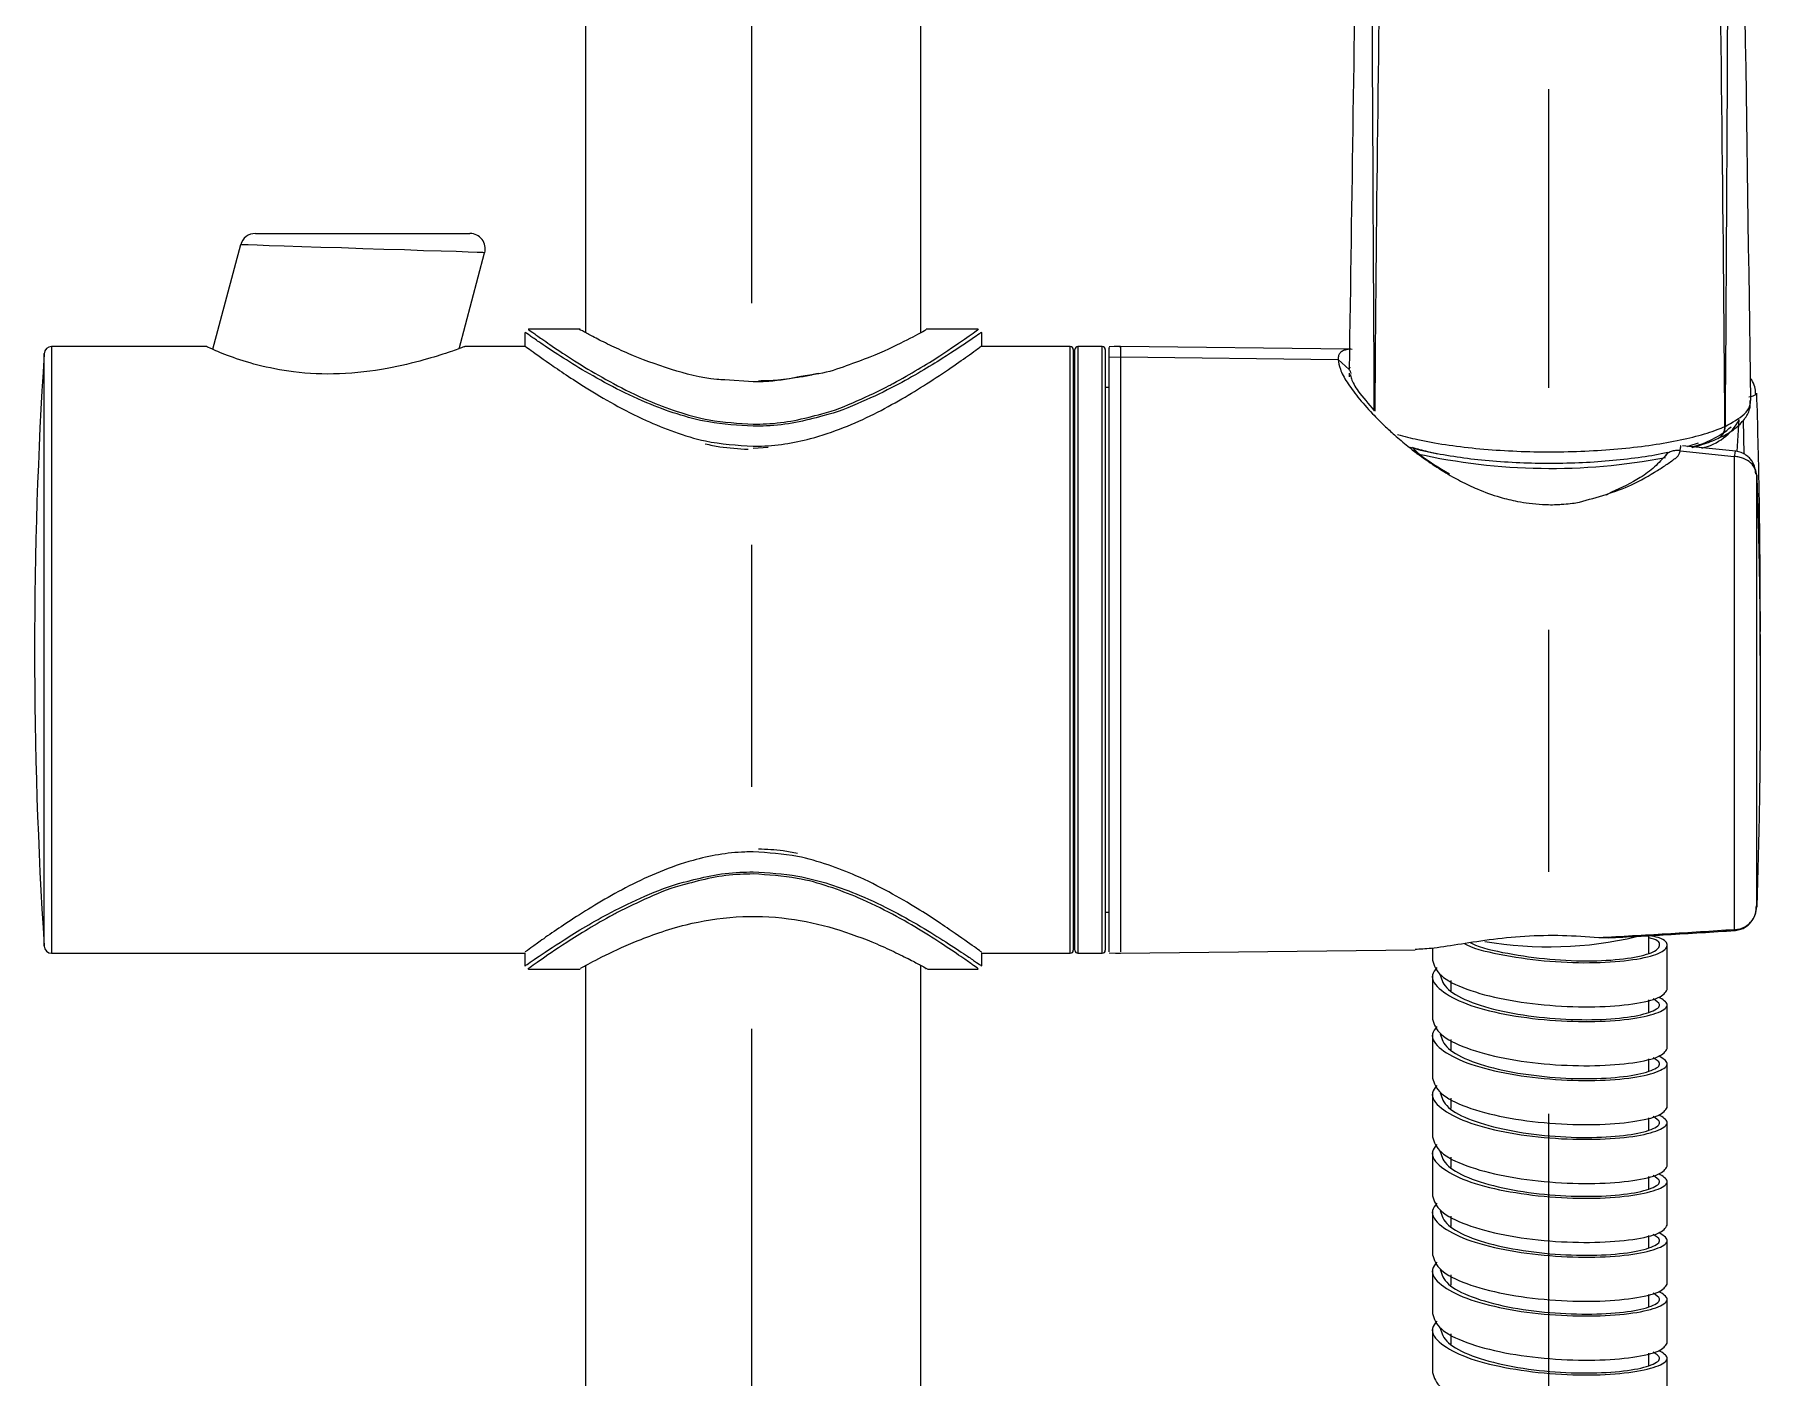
# Model space of a CAD drawing. Extents: x -2463 to 697, y 0 to 2315.
# Drawn here: x -1736.3 to -1623, y 969.5 to 1057.6 of the extents above; entities that cross this region are included whole.
import ezdxf

# ---------------------------------------------------------------- set-up
doc = ezdxf.new("R2010")
doc.units = 0
doc.header["$LTSCALE"] = 10
doc.header["$MEASUREMENT"] = 0
doc.linetypes.add('CENTER2', pattern=[28.575, 19.05, -3.175, 3.175, -3.175])
doc.layers.get('0').update_dxf_attribs({"linetype": 'CONTINUOUS'})
doc.layers.add('Cneter', color=1, linetype='CENTER2', lineweight=13)

msp = doc.modelspace()

# ---------------------------------------------------------------- linework, layer by layer
at = {"color": 7, "linetype": 'Continuous', "lineweight": 25}
for p, q in [((-1700.12, 1303.21), (-1700.12, 1038.02)), ((-1678.12, 1038.02), (-1678.12, 1164.04)), ((-1721.79, 1044.53), (-1707.71, 1044.53)), ((-1722.76, 1043.79), (-1724.6, 1036.93)), ((-1708.43, 1036.97), (-1706.75, 1043.27)), ((-1704.12, 1038.04), (-1704.12, 1037.14)), ((-1700.47, 1038.26), (-1703.88, 1038.26)), ((-1674.36, 1038.26), (-1677.77, 1038.26)), ((-1674.12, 1037.14), (-1674.12, 1038.04)), ((-1725, 1037.11), (-1735.16, 1037.11)), ((-1704.12, 1037.11), (-1708.04, 1037.11)), ((-1668.32, 1037.11), (-1674.13, 1037.11)), ((-1668.12, 1036.91), (-1668.12, 997.51)), ((-1668.02, 997.51), (-1668.02, 1036.91)), ((-1666.22, 1037.11), (-1667.82, 1037.11)), ((-1666.02, 1036.91), (-1666.02, 997.51)), ((-1665.77, 1036.42), (-1665.02, 1036.43)), ((-1650, 1036.94), (-1665.02, 1037.11)), ((-1665.02, 1036.43), (-1650.75, 1036.27)), ((-1650.75, 1036.27), (-1650.03, 1035.61)), ((-1650.02, 1035.37), (-1650.03, 1035.13)), ((-1649.93, 1035.43), (-1649.91, 1035.34)), ((-1665.77, 1034.42), (-1666.02, 1034.42)), ((-1625.36, 1031.87), (-1625.35, 1031.87)), ((-1624.57, 1030.22), (-1624.42, 1032.32)), ((-1689.46, 1030.37), (-1689.46, 1030.37)), ((-1688.14, 1030.5), (-1689.12, 1030.43)), ((-1629.1, 1030.17), (-1629.28, 1029.94)), ((-1628.29, 1030.28), (-1628.27, 1030.47)), ((-1628.29, 1030.28), (-1624.75, 1029.91)), ((-1624.64, 1030.25), (-1628.15, 1030.6)), ((-1632.81, 1027.55), (-1633.16, 1027.37)), ((-1666.02, 1000), (-1665.77, 1000.01)), ((-1633.03, 998.33), (-1633.64, 998.32)), ((-1630.35, 997.31), (-1630.35, 998.47)), ((-1629.15, 994.92), (-1629.15, 997.81)), ((-1735.16, 997.31), (-1704.12, 997.31)), ((-1704.12, 997.31), (-1704.12, 996.49)), ((-1674.12, 996.49), (-1674.12, 997.31)), ((-1674.12, 997.31), (-1668.32, 997.31)), ((-1667.82, 997.31), (-1666.22, 997.31)), ((-1665.02, 997.31), (-1645.69, 997.54)), ((-1644.55, 997.64), (-1644.55, 996.85)), ((-1703.88, 996.26), (-1700.47, 996.26)), ((-1700.12, 996.51), (-1700.12, 540.23)), ((-1678.12, 540.23), (-1678.12, 996.51)), ((-1677.81, 996.31), (-1677.79, 996.3)), ((-1677.67, 996.26), (-1674.36, 996.26)), ((-1644.55, 995.88), (-1644.55, 992.98)), ((-1644.55, 995.88), (-1644.55, 992.98)), ((-1643.35, 995.52), (-1643.35, 994.84)), ((-1630.35, 993.44), (-1630.35, 994.25)), ((-1629.15, 991.05), (-1629.15, 993.95)), ((-1644.55, 992.02), (-1644.55, 989.12)), ((-1644.55, 992.02), (-1644.55, 989.12)), ((-1643.35, 991.65), (-1643.35, 990.98)), ((-1630.35, 989.58), (-1630.35, 990.38)), ((-1629.15, 987.19), (-1629.15, 990.09)), ((-1644.55, 988.16), (-1644.55, 985.26)), ((-1644.55, 988.16), (-1644.55, 985.26)), ((-1643.35, 987.79), (-1643.35, 987.12)), ((-1630.35, 985.72), (-1630.35, 986.52)), ((-1629.15, 983.33), (-1629.15, 986.22)), ((-1644.55, 984.29), (-1644.55, 981.39)), ((-1644.55, 984.29), (-1644.55, 981.39)), ((-1643.35, 983.93), (-1643.35, 983.25)), ((-1630.35, 981.85), (-1630.35, 982.66)), ((-1629.15, 979.46), (-1629.15, 982.36)), ((-1644.55, 980.43), (-1644.55, 977.53)), ((-1644.55, 980.43), (-1644.55, 977.53)), ((-1643.35, 980.06), (-1643.35, 979.39)), ((-1630.35, 977.99), (-1630.35, 978.79)), ((-1629.15, 975.6), (-1629.15, 978.5)), ((-1644.55, 976.56), (-1644.55, 973.67)), ((-1644.55, 976.56), (-1644.55, 973.67)), ((-1643.35, 976.2), (-1643.35, 975.53)), ((-1630.35, 974.13), (-1630.35, 974.93)), ((-1629.15, 971.73), (-1629.15, 974.63)), ((-1644.55, 972.7), (-1644.55, 969.8)), ((-1644.55, 972.7), (-1644.55, 969.8)), ((-1643.35, 972.33), (-1643.35, 971.66)), ((-1630.35, 970.26), (-1630.35, 971.06)), ((-1629.15, 967.87), (-1629.15, 970.77))]:
    msp.add_line(p, q, dxfattribs=at)
at = {"color": 8, "linetype": 'Continuous', "lineweight": 25}
for p, q in [((-1735.65, 997.78), (-1735.65, 1036.65)), ((-1735.16, 1037.11), (-1735.16, 997.31)), ((-1668.32, 997.31), (-1668.32, 1037.11)), ((-1667.82, 1037.11), (-1667.82, 997.31)), ((-1666.22, 997.31), (-1666.22, 1037.11)), ((-1684.84, 1035.32), (-1685.99, 1035.15)), ((-1650.03, 1035.61), (-1649.95, 1035.79)), ((-1689.12, 1034.8), (-1690.99, 1034.92)), ((-1624.11, 1030.06), (-1624.15, 1032.29)), ((-1677.72, 996.29), (-1677.67, 996.26))]:
    msp.add_line(p, q, dxfattribs=at)
at = {"color": 8, "linetype": 'Continuous', "lineweight": 25, "flags": 128}
msp.add_lwpolyline([(-1706.75, 1043.27), (-1706.87, 1043.28), (-1707.23, 1043.29), (-1707.82, 1043.31), (-1708.62, 1043.34), (-1709.6, 1043.37), (-1710.75, 1043.4), (-1712.01, 1043.45), (-1713.36, 1043.49), (-1714.75, 1043.53), (-1716.14, 1043.58), (-1717.49, 1043.62), (-1718.75, 1043.66), (-1719.9, 1043.7), (-1720.88, 1043.73), (-1721.68, 1043.76), (-1722.27, 1043.78), (-1722.64, 1043.79), (-1722.76, 1043.79)], dxfattribs=at)
at = {"color": 7, "linetype": 'Continuous', "lineweight": 25, "flags": 128}
for points in [[(-1665.02, 1037.11), (-1665.44, 1037.11), (-1665.77, 1037.1)], [(-1627.12, 1030.77), (-1627.66, 1030.59), (-1627.84, 1030.53)], [(-1644.21, 1030.06), (-1645.32, 1030.3), (-1645.99, 1030.48)], [(-1665.77, 997.33), (-1665.35, 997.32), (-1665.02, 997.31)]]:
    msp.add_lwpolyline(points, dxfattribs=at)
at = {"color": 7, "linetype": 'Continuous', "lineweight": 25}
for centre, radius, start, end in [((-1721.79, 1043.53), 1, 90, 164.9664), ((-1707.71, 1043.53), 1, 345, 90), ((-1436.28, 1017.21), 300, 176.2861, 183.7139), ((-1735.16, 1036.61), 0.5, 90, 176.2861), ((-1668.32, 1036.91), 0.2, 0, 90), ((-1667.82, 1036.91), 0.2, 90, 180), ((-1666.22, 1036.91), 0.2, 0, 90), ((-1628.94, 1036.48), 6.11, 283.0504, 310.6464), ((-1627.67, 1034.05), 3.68, 282.3414, 331.9115), ((-1636.8, 1069.51), 40.39, 257.4506, 280.7585), ((-1735.16, 997.81), 0.5, 183.7139, 270), ((-1636.92, 1022.8), 25.07, 260.3635, 283.2471), ((-1668.32, 997.51), 0.2, 270, 0), ((-1667.82, 997.51), 0.2, 180, 270), ((-1666.22, 997.51), 0.2, 270, 0)]:
    msp.add_arc(centre, radius, start, end, dxfattribs=at)
at = {"color": 8, "linetype": 'Continuous', "lineweight": 25}
for centre, radius, start, end in [((-1626.19, 1031.82), 0.827, 296.3945, 2.9689), ((-1626.18, 1031.83), 0.833, 297.9598, 2.7604)]:
    msp.add_arc(centre, radius, start, end, dxfattribs=at)
at = {"color": 7, "linetype": 'Continuous', "lineweight": 25}
for points, knots in [([(-1648.54, 1136.22), (-1648.69, 1125.97), (-1649.02, 1103.61), (-1649.51, 1070.09), (-1649.85, 1046.84), (-1650.02, 1035.63)], [0, 0, 0, 0, 0.304714, 0.665047, 1, 1, 1, 1]), ([(-1623.66, 1033.58), (-1623.92, 1051.47), (-1624.42, 1085.43), (-1624.93, 1119.49), (-1625.16, 1135.59)], [0, 0, 0, 0, 0.527083, 1, 1, 1, 1]), ([(-1625.36, 1031.87), (-1625.36, 1031.95), (-1625.46, 1045.92), (-1625.76, 1069.85), (-1626.42, 1103.74), (-1626.85, 1123.75), (-1627.07, 1133.75)], [0, 0, 0, 0, 0.0023234, 0.4125543, 0.7062843, 1, 1, 1, 1]), ([(-1625.27, 1134.23), (-1625.22, 1124.2), (-1625.13, 1104.14), (-1625.14, 1070.28), (-1625.25, 1046.2), (-1625.35, 1032.14), (-1625.35, 1031.87)], [0, 0, 0, 0, 0.2937204, 0.5874422, 0.9922748, 1, 1, 1, 1]), ([(-1689.12, 1031.88), (-1690.11, 1031.94), (-1691.84, 1032.04), (-1694.17, 1032.67), (-1696.31, 1033.47), (-1698.42, 1034.49), (-1700.38, 1035.6), (-1702.02, 1036.63), (-1703.15, 1037.39), (-1703.81, 1037.85), (-1704.11, 1038.06), (-1704.09, 1038.04), (-1704.09, 1038.04)], [0, 0, 0, 0, 0.120532, 0.211214, 0.304483, 0.421391, 0.541674, 0.658941, 0.780402, 0.866737, 0.955474, 1, 1, 1, 1]), ([(-1703.88, 1038.24), (-1703.89, 1038.24), (-1703.91, 1038.26), (-1703.62, 1038.05), (-1702.98, 1037.6), (-1701.87, 1036.83), (-1700.27, 1035.8), (-1698.32, 1034.67), (-1696.26, 1033.64), (-1694.13, 1032.83), (-1691.83, 1032.18), (-1690.1, 1032.08), (-1689.12, 1032.02)], [0, 0, 0, 0, 0.044672, 0.131243, 0.220305, 0.337695, 0.459605, 0.576567, 0.696842, 0.787341, 0.880179, 1, 1, 1, 1]), ([(-1690.99, 1034.92), (-1691.17, 1034.93), (-1692.42, 1035.01), (-1694.69, 1035.63), (-1697.01, 1036.49), (-1698.6, 1037.23), (-1699.59, 1037.73), (-1700.24, 1038.08), (-1700.61, 1038.29), (-1700.5, 1038.23), (-1700.47, 1038.21)], [0, 0, 0, 0, 0.031454, 0.227869, 0.448476, 0.572571, 0.700405, 0.821078, 0.946188, 1, 1, 1, 1]), ([(-1677.77, 1038.21), (-1677.8, 1038.2), (-1677.85, 1038.16), (-1679.17, 1037.46), (-1681, 1036.57), (-1683.02, 1035.85), (-1684.16, 1035.43), (-1684.83, 1035.32), (-1684.84, 1035.32)], [0, 0, 0, 0, 0.195197, 0.439928, 0.704217, 0.849346, 0.998734, 1, 1, 1, 1]), ([(-1684.63, 1032.7), (-1684.62, 1032.7), (-1683.8, 1032.9), (-1682.27, 1033.55), (-1680.77, 1034.25), (-1679.44, 1034.96), (-1678.26, 1035.64), (-1676.5, 1036.74), (-1675.23, 1037.62), (-1674.55, 1038.1), (-1674.31, 1038.28), (-1674.35, 1038.24), (-1674.36, 1038.24)], [0, 0, 0, 0, 0.000541, 0.133803, 0.271208, 0.290028, 0.412348, 0.537167, 0.751908, 0.856724, 0.964391, 1, 1, 1, 1]), ([(-1674.16, 1038.04), (-1674.15, 1038.04), (-1674.11, 1038.08), (-1674.35, 1037.9), (-1675.03, 1037.43), (-1676.32, 1036.56), (-1678.1, 1035.47), (-1679.85, 1034.48), (-1682, 1033.46), (-1683.64, 1032.78), (-1684.56, 1032.56), (-1684.56, 1032.56)], [0, 0, 0, 0, 0.035522, 0.140141, 0.24771, 0.462268, 0.584593, 0.709523, 0.852475, 0.999922, 1, 1, 1, 1]), ([(-1708.04, 1037.11), (-1708.08, 1037.1), (-1708.18, 1037.06), (-1709.1, 1036.73), (-1710.74, 1036.21), (-1713.17, 1035.62), (-1716.18, 1035.24), (-1719.22, 1035.37), (-1721.71, 1035.88), (-1723.55, 1036.48), (-1724.78, 1037), (-1724.93, 1037.07), (-1725, 1037.11)], [0, 0, 0, 0, 0.06903, 0.155663, 0.251098, 0.362564, 0.485252, 0.599093, 0.698266, 0.795798, 0.89853, 1, 1, 1, 1]), ([(-1704.09, 1037.14), (-1704.09, 1037.14), (-1704.12, 1037.16), (-1703.75, 1036.89), (-1702.84, 1036.23), (-1701.43, 1035.27), (-1700.03, 1034.36), (-1698.29, 1033.32), (-1696.33, 1032.31), (-1694.31, 1031.49), (-1691.98, 1030.76), (-1690.19, 1030.64), (-1689.12, 1030.57)], [0, 0, 0, 0, 0.039165, 0.125394, 0.290909, 0.382536, 0.474215, 0.583674, 0.693113, 0.78205, 0.87086, 1, 1, 1, 1]), ([(-1689.12, 1030.57), (-1689.02, 1030.57), (-1687.74, 1030.58), (-1685.67, 1030.91), (-1683.17, 1031.77), (-1681.16, 1032.68), (-1679.34, 1033.68), (-1677.61, 1034.74), (-1676.07, 1035.77), (-1674.97, 1036.55), (-1674.37, 1036.98), (-1674.12, 1037.17), (-1674.15, 1037.14), (-1674.16, 1037.14)], [0, 0, 0, 0, 0.013189, 0.155413, 0.252922, 0.35058, 0.451524, 0.552463, 0.674647, 0.796634, 0.881977, 0.96728, 1, 1, 1, 1]), ([(-1665.77, 1036.42), (-1665.77, 1036.73), (-1665.77, 1037.14), (-1665.77, 1037.04), (-1665.77, 1037.01)], [0, 0, 0, 0, 0.750135, 1, 1, 1, 1]), ([(-1665.77, 997.41), (-1665.77, 997.41), (-1665.77, 997.41), (-1665.77, 998.28), (-1665.77, 999.88), (-1665.77, 1002.17), (-1665.77, 1005.03), (-1665.77, 1008.36), (-1665.77, 1012.03), (-1665.77, 1015.9), (-1665.77, 1019.83), (-1665.77, 1023.65), (-1665.77, 1027.22), (-1665.77, 1030.41), (-1665.77, 1033.08), (-1665.77, 1035.2), (-1665.77, 1036.01), (-1665.77, 1036.42)], [0, 0, 0, 0, 0.04547, 0.113651, 0.181832, 0.250012, 0.318193, 0.386374, 0.454555, 0.522735, 0.590915, 0.659096, 0.727277, 0.795458, 0.863639, 0.931819, 1, 1, 1, 1]), ([(-1665.02, 1037.03), (-1665.02, 1037.05), (-1665.02, 1037.15), (-1665.02, 1036.74), (-1665.02, 1036.43)], [0, 0, 0, 0, 0.249865, 1, 1, 1, 1]), ([(-1665.02, 1036.43), (-1665.02, 1036.03), (-1665.02, 1035.21), (-1665.02, 1033.09), (-1665.02, 1030.42), (-1665.02, 1027.23), (-1665.02, 1023.65), (-1665.02, 1019.83), (-1665.02, 1015.9), (-1665.02, 1012.03), (-1665.02, 1008.36), (-1665.02, 1005.02), (-1665.02, 1002.16), (-1665.02, 999.86), (-1665.02, 998.27), (-1665.02, 997.4), (-1665.02, 997.4), (-1665.02, 997.4)], [0, 0, 0, 0, 0.068181, 0.136362, 0.204542, 0.272723, 0.340904, 0.409084, 0.477265, 0.545446, 0.613626, 0.681807, 0.749988, 0.818168, 0.886349, 0.95453, 1, 1, 1, 1]), ([(-1649.82, 1036.93), (-1649.82, 1036.93), (-1649.95, 1036.94), (-1650.15, 1036.92), (-1650.42, 1036.85), (-1650.61, 1036.72), (-1650.73, 1036.53), (-1650.74, 1036.36), (-1650.75, 1036.27)], [0, 0, 0, 0, 0.002516, 0.200772, 0.384817, 0.600542, 0.799904, 1, 1, 1, 1]), ([(-1685.99, 1035.15), (-1686.68, 1035.01), (-1687.7, 1034.81), (-1688.78, 1034.8), (-1689.12, 1034.8)], [0, 0, 0, 0, 0.6817548, 1, 1, 1, 1]), ([(-1684.87, 1035.35), (-1685.16, 1035.28), (-1685.52, 1035.19), (-1685.91, 1035.13), (-1685.99, 1035.12)], [0, 0, 0, 0, 0.795711, 1, 1, 1, 1]), ([(-1650.75, 1036.27), (-1650.72, 1036.07), (-1650.66, 1035.66), (-1650.2, 1034.8), (-1649.48, 1033.81), (-1648.62, 1032.83), (-1647.78, 1031.98), (-1647, 1031.27), (-1646.11, 1030.51), (-1645.21, 1029.84), (-1644.41, 1029.29), (-1643.83, 1028.92), (-1643.26, 1028.58), (-1642.89, 1028.38), (-1642.71, 1028.29)], [0, 0, 0, 0, 0.124808, 0.24979, 0.374636, 0.499857, 0.584703, 0.650361, 0.730953, 0.830109, 0.874861, 0.920611, 0.962314, 1, 1, 1, 1]), ([(-1649.93, 1035.43), (-1649.94, 1035.46), (-1649.95, 1035.53), (-1650, 1035.59), (-1650.03, 1035.61)], [0, 0, 0, 0, 0.500064, 1, 1, 1, 1]), ([(-1649.94, 1035.28), (-1649.92, 1035.19), (-1649.87, 1034.9), (-1649.44, 1034.14), (-1648.75, 1033.35), (-1648.37, 1032.9)], [0, 0, 0, 0, 0.1694203, 0.5318817, 1, 1, 1, 1]), ([(-1685.99, 1035.12), (-1686.49, 1035.04), (-1687.4, 1034.88), (-1688.35, 1034.86), (-1688.77, 1034.85)], [0, 0, 0, 0, 0.555711, 1, 1, 1, 1]), ([(-1623.34, 1033.96), (-1623.35, 1034.09), (-1623.37, 1034.38), (-1623.49, 1034.75), (-1623.63, 1034.96), (-1623.68, 1035.02)], [0, 0, 0, 0, 0.35118, 0.783237, 1, 1, 1, 1]), ([(-1623.34, 1033.96), (-1623.34, 1033.96), (-1623.31, 1033.97), (-1623.28, 1034.01), (-1623.27, 1034.04), (-1623.27, 1034.06)], [0, 0, 0, 0, 0.0151446, 0.4778181, 1, 1, 1, 1]), ([(-1623.05, 1016.84), (-1623.05, 1016.85), (-1623.03, 1018.67), (-1623.05, 1022.3), (-1623.1, 1028.04), (-1623.21, 1031.96), (-1623.27, 1034.06)], [0, 0, 0, 0, 0.001677, 0.316858, 0.632939, 1, 1, 1, 1]), ([(-1625.79, 1031.1), (-1625.73, 1031.13), (-1625.34, 1031.3), (-1624.69, 1031.7), (-1624.09, 1032.29), (-1623.71, 1032.93), (-1623.69, 1033.38), (-1623.68, 1033.57)], [0, 0, 0, 0, 0.052862, 0.347091, 0.610554, 0.833172, 1, 1, 1, 1]), ([(-1692.27, 1030.73), (-1691.95, 1030.66), (-1691.04, 1030.47), (-1690.09, 1030.41), (-1689.46, 1030.37)], [0, 0, 0, 0, 0.346239, 1, 1, 1, 1]), ([(-1627.52, 1030.5), (-1627.3, 1030.56), (-1626.67, 1030.72), (-1626.12, 1030.95), (-1625.82, 1031.08), (-1625.82, 1031.08)], [0, 0, 0, 0, 0.340547, 0.989459, 1, 1, 1, 1]), ([(-1629.1, 1030.17), (-1629.25, 1030.13), (-1629.9, 1029.98), (-1631.28, 1029.78), (-1633.18, 1029.57), (-1635.22, 1029.45), (-1637.28, 1029.43), (-1639.35, 1029.49), (-1641.34, 1029.64), (-1643.2, 1029.88), (-1644.74, 1030.16), (-1645.54, 1030.39), (-1645.87, 1030.48)], [0, 0, 0, 0, 0.032104, 0.1415828, 0.2542224, 0.3639697, 0.4768947, 0.5867321, 0.6997487, 0.8093116, 0.9220405, 1, 1, 1, 1]), ([(-1645.87, 1030.48), (-1645.71, 1030.33), (-1645.05, 1029.71), (-1644.13, 1029.17), (-1643.43, 1028.76)], [0, 0, 0, 0, 0.241401, 1, 1, 1, 1]), ([(-1634.91, 1026.91), (-1633.73, 1027.23), (-1631.9, 1027.74), (-1630.1, 1028.78), (-1629.15, 1029.39), (-1628.76, 1029.68), (-1628.56, 1029.82)], [0, 0, 0, 0, 0.499123, 0.779564, 0.88981, 1, 1, 1, 1]), ([(-1629.2, 1030.03), (-1629.45, 1029.75), (-1629.96, 1029.19), (-1631.15, 1028.31), (-1632.16, 1027.84), (-1632.81, 1027.55)], [0, 0, 0, 0, 0.261171, 0.525128, 1, 1, 1, 1]), ([(-1628.29, 1030.28), (-1628.4, 1030.29), (-1628.61, 1030.3), (-1628.9, 1030.23), (-1629.15, 1030.11), (-1629.25, 1029.97), (-1629.29, 1029.91)], [0, 0, 0, 0, 0.250119, 0.500015, 0.750043, 1, 1, 1, 1]), ([(-1628.55, 1029.82), (-1628.54, 1029.83), (-1628.5, 1029.87), (-1628.38, 1030.02), (-1628.33, 1030.16), (-1628.29, 1030.28)], [0, 0, 0, 0, 0.104584, 0.30635, 1, 1, 1, 1]), ([(-1628.27, 1030.47), (-1628.26, 1030.51), (-1628.26, 1030.59), (-1628.26, 1030.6), (-1628.27, 1030.61)], [0, 0, 0, 0, 0.520205, 1, 1, 1, 1]), ([(-1624.75, 1029.9), (-1624.75, 1028.78), (-1624.75, 1026.41), (-1624.75, 1022.06), (-1624.75, 1017.17), (-1624.75, 1012.1), (-1624.75, 1007.38), (-1624.75, 1003.48), (-1624.75, 1000.54), (-1624.75, 999.4), (-1624.75, 998.85)], [0, 0, 0, 0, 0.111879, 0.234289, 0.364887, 0.5, 0.635112, 0.76571, 0.888121, 1, 1, 1, 1]), ([(-1623.27, 1028.67), (-1623.29, 1028.81), (-1623.34, 1029.1), (-1623.66, 1029.5), (-1624.05, 1029.75), (-1624.43, 1029.87), (-1624.64, 1029.89), (-1624.75, 1029.9)], [0, 0, 0, 0, 0.233832, 0.473066, 0.726937, 0.861347, 1, 1, 1, 1]), ([(-1623.34, 1028.77), (-1623.35, 1028.9), (-1623.37, 1029.19), (-1623.54, 1029.54), (-1623.75, 1029.82), (-1623.99, 1030.01), (-1624.3, 1030.18), (-1624.53, 1030.22), (-1624.66, 1030.25)], [0, 0, 0, 0, 0.192637, 0.412004, 0.537652, 0.675571, 0.829363, 1, 1, 1, 1]), ([(-1623.27, 1028.67), (-1623.27, 1028.68), (-1623.28, 1028.72), (-1623.31, 1028.75), (-1623.34, 1028.77), (-1623.35, 1028.77)], [0, 0, 0, 0, 0.513772, 0.969109, 1, 1, 1, 1]), ([(-1623.27, 1000.35), (-1623.27, 1000.94), (-1623.27, 1002.12), (-1623.27, 1004.99), (-1623.27, 1008.49), (-1623.27, 1012.5), (-1623.27, 1016.77), (-1623.27, 1021.06), (-1623.27, 1025.17), (-1623.27, 1027.5), (-1623.27, 1028.67)], [0, 0, 0, 0, 0.125001, 0.25, 0.375, 0.5, 0.625, 0.75, 0.875001, 1, 1, 1, 1]), ([(-1623.27, 1028.67), (-1623.22, 1026.89), (-1623.12, 1023.54), (-1623.06, 1018.82), (-1623.04, 1014.21), (-1623.06, 1009.6), (-1623.14, 1004.88), (-1623.23, 1001.83), (-1623.27, 1000.35)], [0, 0, 0, 0, 0.1881891, 0.3548565, 0.4999983, 0.6766786, 0.8433457, 1, 1, 1, 1]), ([(-1642.71, 1028.29), (-1642.35, 1028.11), (-1641.52, 1027.7), (-1640.26, 1027.25), (-1639.11, 1026.97), (-1638.17, 1026.82), (-1637.27, 1026.74), (-1636.51, 1026.73), (-1635.86, 1026.78), (-1635.4, 1026.82), (-1635.07, 1026.88), (-1634.91, 1026.91)], [0, 0, 0, 0, 0.154831, 0.353428, 0.498258, 0.593929, 0.702317, 0.830277, 0.874579, 0.942617, 1, 1, 1, 1]), ([(-1689.12, 1003.96), (-1689.31, 1003.96), (-1690.65, 1003.94), (-1692.79, 1003.56), (-1695.29, 1002.68), (-1697.3, 1001.73), (-1699.13, 1000.71), (-1700.74, 999.71), (-1702.1, 998.81), (-1703.11, 998.1), (-1703.76, 997.63), (-1704.1, 997.38), (-1704.09, 997.39), (-1704.09, 997.39)], [0, 0, 0, 0, 0.022518, 0.16379, 0.261763, 0.362474, 0.464198, 0.568012, 0.66867, 0.772014, 0.857392, 0.945137, 1, 1, 1, 1]), ([(-1674.16, 997.39), (-1674.15, 997.39), (-1674.14, 997.38), (-1674.56, 997.68), (-1675.52, 998.37), (-1676.97, 999.36), (-1678.41, 1000.29), (-1680.2, 1001.34), (-1682.17, 1002.34), (-1684.2, 1003.13), (-1686.44, 1003.79), (-1688.14, 1003.9), (-1689.12, 1003.96)], [0, 0, 0, 0, 0.048754, 0.135692, 0.301564, 0.393164, 0.486646, 0.596006, 0.707989, 0.793464, 0.880926, 1, 1, 1, 1]), ([(-1686.22, 1003.85), (-1686.53, 1003.91), (-1687.37, 1004.08), (-1688.24, 1004.12), (-1688.78, 1004.14)], [0, 0, 0, 0, 0.376584, 1, 1, 1, 1]), ([(-1689.12, 1002.65), (-1688.14, 1002.59), (-1686.41, 1002.49), (-1684.07, 1001.86), (-1681.94, 1001.06), (-1679.83, 1000.04), (-1677.87, 998.93), (-1676.23, 997.89), (-1675.1, 997.14), (-1674.43, 996.68), (-1674.13, 996.47), (-1674.15, 996.48), (-1674.16, 996.49)], [0, 0, 0, 0, 0.120532, 0.211214, 0.304482, 0.421391, 0.541674, 0.658941, 0.780402, 0.866737, 0.955474, 1, 1, 1, 1]), ([(-1674.36, 996.29), (-1674.36, 996.29), (-1674.33, 996.27), (-1674.63, 996.48), (-1675.27, 996.94), (-1676.39, 997.7), (-1678, 998.74), (-1679.94, 999.87), (-1682.01, 1000.89), (-1684.13, 1001.7), (-1686.43, 1002.35), (-1688.15, 1002.45), (-1689.12, 1002.51)], [0, 0, 0, 0, 0.044673, 0.132466, 0.220301, 0.339868, 0.459592, 0.57823, 0.696837, 0.788575, 0.880175, 1, 1, 1, 1]), ([(-1704.08, 996.49), (-1704.1, 996.48), (-1704.14, 996.45), (-1703.9, 996.62), (-1703.22, 997.09), (-1701.92, 997.96), (-1700.15, 999.06), (-1698.39, 1000.05), (-1696.25, 1001.07), (-1694.61, 1001.74), (-1693.69, 1001.97), (-1693.69, 1001.97)], [0, 0, 0, 0, 0.0355223, 0.1401409, 0.2477098, 0.4622677, 0.5845945, 0.7095224, 0.8524748, 0.9999219, 1, 1, 1, 1]), ([(-1693.62, 1001.82), (-1693.62, 1001.82), (-1694.46, 1001.62), (-1695.99, 1000.98), (-1697.49, 1000.27), (-1698.81, 999.57), (-1699.99, 998.89), (-1701.75, 997.78), (-1703.03, 996.9), (-1703.7, 996.43), (-1703.94, 996.25), (-1703.9, 996.28), (-1703.88, 996.29)], [0, 0, 0, 0, 0.000539, 0.135852, 0.271359, 0.290189, 0.41385, 0.537468, 0.752331, 0.85865, 0.964923, 1, 1, 1, 1]), ([(-1624.75, 998.85), (-1624.64, 998.86), (-1624.44, 998.88), (-1624.05, 999.02), (-1623.66, 999.32), (-1623.34, 999.81), (-1623.29, 1000.17), (-1623.27, 1000.35)], [0, 0, 0, 0, 0.137701, 0.271363, 0.524294, 0.7644, 1, 1, 1, 1]), ([(-1624.68, 998.81), (-1624.56, 998.83), (-1624.33, 998.86), (-1624.03, 999.01), (-1623.78, 999.2), (-1623.53, 999.49), (-1623.32, 999.91), (-1623.31, 1000.26), (-1623.3, 1000.43)], [0, 0, 0, 0, 0.151664, 0.293553, 0.425739, 0.550868, 0.782271, 1, 1, 1, 1]), ([(-1700.45, 996.33), (-1700.43, 996.34), (-1700.39, 996.36), (-1699.14, 997.04), (-1697.3, 997.91), (-1695.33, 998.67), (-1693.17, 999.32), (-1690.27, 999.81), (-1686.83, 999.68), (-1683.62, 998.95), (-1681.31, 998.06), (-1679.7, 997.33), (-1678.7, 996.82), (-1678.02, 996.46), (-1677.74, 996.3), (-1677.72, 996.29), (-1677.72, 996.29)], [0, 0, 0, 0, 0.063031, 0.161729, 0.265377, 0.322424, 0.381128, 0.477538, 0.574153, 0.665565, 0.767918, 0.825628, 0.885061, 0.941428, 0.999867, 1, 1, 1, 1]), ([(-1633.64, 998.32), (-1634.43, 998.38), (-1636, 998.5), (-1638.52, 998.44), (-1640.88, 998.19), (-1642.95, 997.87), (-1644.61, 997.6), (-1645.36, 997.57), (-1645.69, 997.56)], [0, 0, 0, 0, 0.172571, 0.344664, 0.516753, 0.688022, 0.860285, 1, 1, 1, 1]), ([(-1642.46, 997.94), (-1642.41, 997.91), (-1641.81, 997.58), (-1639.82, 997.15), (-1636.87, 996.73), (-1633.82, 996.65), (-1631.27, 996.85), (-1629.54, 997.28), (-1629, 997.81), (-1629.3, 998.25), (-1630.1, 998.43), (-1630.29, 998.47)], [0, 0, 0, 0, 0.013014, 0.147446, 0.282263, 0.417081, 0.551513, 0.685944, 0.820762, 0.95558, 1, 1, 1, 1]), ([(-1642.05, 998), (-1642.01, 997.98), (-1641.47, 997.68), (-1639.62, 997.27), (-1636.87, 996.87), (-1634.02, 996.77), (-1631.64, 996.94), (-1630.01, 997.33), (-1629.53, 997.81), (-1629.72, 998.18), (-1630.3, 998.31), (-1630.35, 998.32)], [0, 0, 0, 0, 0.008991, 0.148413, 0.288237, 0.428061, 0.567483, 0.706905, 0.84673, 0.986553, 1, 1, 1, 1]), ([(-1624.75, 998.85), (-1626.23, 998.75), (-1629.19, 998.56), (-1632.16, 998.4), (-1633.64, 998.32)], [0, 0, 0, 0, 0.500018, 1, 1, 1, 1]), ([(-1633.03, 998.32), (-1631.74, 998.39), (-1628.96, 998.53), (-1626.18, 998.71), (-1624.69, 998.8)], [0, 0, 0, 0, 0.461868, 1, 1, 1, 1]), ([(-1644.55, 996.85), (-1644.44, 996.51), (-1644.21, 995.82), (-1642.43, 994.92), (-1639.88, 994.24), (-1636.85, 993.84), (-1633.83, 993.75), (-1631.28, 993.95), (-1629.5, 994.38), (-1629.27, 994.74), (-1629.15, 994.92)], [0, 0, 0, 0, 0.125179, 0.25, 0.37482, 0.5, 0.62518, 0.75, 0.874821, 1, 1, 1, 1]), ([(-1644.27, 996.37), (-1644.39, 996.21), (-1644.77, 995.71), (-1644.11, 994.86), (-1642.45, 993.95), (-1639.88, 993.27), (-1636.85, 992.87), (-1633.83, 992.79), (-1631.26, 992.99), (-1629.57, 993.41), (-1628.91, 993.94), (-1629.44, 994.27), (-1629.7, 994.43)], [0, 0, 0, 0, 0.051088, 0.157526, 0.263657, 0.369789, 0.476227, 0.582664, 0.688796, 0.794928, 0.901365, 1, 1, 1, 1]), ([(-1644.05, 995.88), (-1643.95, 995.56), (-1643.73, 994.91), (-1642.06, 994.05), (-1639.69, 993.39), (-1636.85, 993), (-1634.03, 992.91), (-1631.63, 993.08), (-1630.05, 993.46), (-1629.44, 993.92), (-1629.88, 994.19), (-1630.08, 994.31)], [0, 0, 0, 0, 0.114172, 0.228014, 0.341858, 0.456029, 0.570199, 0.684043, 0.797886, 0.912057, 1, 1, 1, 1]), ([(-1644.27, 992.5), (-1644.39, 992.34), (-1644.77, 991.85), (-1644.11, 990.99), (-1642.45, 990.09), (-1639.88, 989.41), (-1636.85, 989.01), (-1633.83, 988.92), (-1631.26, 989.12), (-1629.57, 989.55), (-1628.91, 990.08), (-1629.44, 990.41), (-1629.7, 990.57)], [0, 0, 0, 0, 0.0510874, 0.157525, 0.2636572, 0.3697891, 0.4762263, 0.5826636, 0.6887956, 0.7949278, 0.9013651, 1, 1, 1, 1]), ([(-1644.55, 992.98), (-1644.44, 992.64), (-1644.21, 991.96), (-1642.43, 991.06), (-1639.88, 990.37), (-1636.85, 989.97), (-1633.83, 989.89), (-1631.28, 990.09), (-1629.5, 990.51), (-1629.27, 990.87), (-1629.15, 991.05)], [0, 0, 0, 0, 0.125179, 0.25, 0.374821, 0.5, 0.625179, 0.75, 0.87482, 1, 1, 1, 1]), ([(-1644.05, 992.02), (-1643.95, 991.69), (-1643.73, 991.04), (-1642.06, 990.18), (-1639.69, 989.53), (-1636.85, 989.14), (-1634.03, 989.04), (-1631.63, 989.22), (-1630.05, 989.6), (-1629.44, 990.05), (-1629.88, 990.33), (-1630.08, 990.45)], [0, 0, 0, 0, 0.114171, 0.228014, 0.341858, 0.456028, 0.570199, 0.684043, 0.797886, 0.912057, 1, 1, 1, 1]), ([(-1644.55, 989.12), (-1644.44, 988.78), (-1644.21, 988.1), (-1642.43, 987.19), (-1639.88, 986.51), (-1636.85, 986.11), (-1633.83, 986.02), (-1631.28, 986.23), (-1629.5, 986.65), (-1629.27, 987.01), (-1629.15, 987.19)], [0, 0, 0, 0, 0.125179, 0.25, 0.374821, 0.5, 0.625179, 0.75, 0.874821, 1, 1, 1, 1]), ([(-1644.27, 988.64), (-1644.39, 988.48), (-1644.77, 987.98), (-1644.11, 987.13), (-1642.45, 986.23), (-1639.88, 985.54), (-1636.85, 985.14), (-1633.83, 985.06), (-1631.26, 985.26), (-1629.57, 985.68), (-1628.91, 986.22), (-1629.44, 986.55), (-1629.7, 986.71)], [0, 0, 0, 0, 0.0510879, 0.1575249, 0.2636571, 0.369789, 0.4762264, 0.5826636, 0.6887958, 0.7949279, 0.9013649, 1, 1, 1, 1]), ([(-1644.05, 988.16), (-1643.95, 987.83), (-1643.73, 987.18), (-1642.06, 986.32), (-1639.69, 985.67), (-1636.85, 985.28), (-1634.03, 985.18), (-1631.63, 985.35), (-1630.05, 985.73), (-1629.44, 986.19), (-1629.88, 986.47), (-1630.08, 986.59)], [0, 0, 0, 0, 0.1141708, 0.2280143, 0.3418572, 0.4560281, 0.5701991, 0.6840424, 0.7978857, 0.9120566, 1, 1, 1, 1]), ([(-1644.27, 984.77), (-1644.39, 984.61), (-1644.77, 984.12), (-1644.11, 983.26), (-1642.45, 982.36), (-1639.88, 981.68), (-1636.85, 981.28), (-1633.83, 981.19), (-1631.26, 981.4), (-1629.57, 981.82), (-1628.91, 982.35), (-1629.44, 982.68), (-1629.7, 982.84)], [0, 0, 0, 0, 0.051088, 0.157525, 0.263657, 0.369789, 0.476227, 0.582664, 0.688796, 0.794928, 0.901365, 1, 1, 1, 1]), ([(-1644.55, 985.26), (-1644.44, 984.92), (-1644.21, 984.23), (-1642.43, 983.33), (-1639.88, 982.65), (-1636.85, 982.25), (-1633.83, 982.16), (-1631.28, 982.36), (-1629.5, 982.79), (-1629.27, 983.15), (-1629.15, 983.33)], [0, 0, 0, 0, 0.12518, 0.25, 0.374821, 0.5, 0.625179, 0.75, 0.874821, 1, 1, 1, 1]), ([(-1644.05, 984.29), (-1643.95, 983.97), (-1643.73, 983.32), (-1642.06, 982.46), (-1639.69, 981.8), (-1636.85, 981.41), (-1634.03, 981.32), (-1631.63, 981.49), (-1630.05, 981.87), (-1629.44, 982.33), (-1629.88, 982.6), (-1630.08, 982.72)], [0, 0, 0, 0, 0.114171, 0.228014, 0.341857, 0.456029, 0.570199, 0.684043, 0.797886, 0.912057, 1, 1, 1, 1]), ([(-1644.27, 980.91), (-1644.39, 980.75), (-1644.77, 980.26), (-1644.11, 979.4), (-1642.45, 978.5), (-1639.88, 977.82), (-1636.85, 977.42), (-1633.83, 977.33), (-1631.26, 977.53), (-1629.57, 977.95), (-1628.91, 978.49), (-1629.44, 978.82), (-1629.7, 978.98)], [0, 0, 0, 0, 0.051088, 0.1575249, 0.2636571, 0.3697893, 0.4762265, 0.5826637, 0.6887956, 0.7949277, 0.9013649, 1, 1, 1, 1]), ([(-1644.55, 981.39), (-1644.44, 981.05), (-1644.21, 980.37), (-1642.43, 979.47), (-1639.88, 978.78), (-1636.85, 978.38), (-1633.83, 978.3), (-1631.28, 978.5), (-1629.5, 978.92), (-1629.27, 979.28), (-1629.15, 979.46)], [0, 0, 0, 0, 0.1251798, 0.2500005, 0.3748207, 0.5, 0.6251794, 0.7499999, 0.8748205, 1, 1, 1, 1]), ([(-1644.05, 980.43), (-1643.95, 980.1), (-1643.73, 979.45), (-1642.06, 978.59), (-1639.69, 977.94), (-1636.85, 977.55), (-1634.03, 977.45), (-1631.63, 977.63), (-1630.05, 978.01), (-1629.44, 978.46), (-1629.88, 978.74), (-1630.08, 978.86)], [0, 0, 0, 0, 0.114171, 0.228014, 0.341857, 0.456028, 0.570199, 0.684043, 0.797886, 0.912057, 1, 1, 1, 1]), ([(-1644.55, 977.53), (-1644.44, 977.19), (-1644.21, 976.5), (-1642.43, 975.6), (-1639.88, 974.92), (-1636.85, 974.52), (-1633.83, 974.43), (-1631.28, 974.64), (-1629.5, 975.06), (-1629.27, 975.42), (-1629.15, 975.6)], [0, 0, 0, 0, 0.125179, 0.25, 0.37482, 0.5, 0.62518, 0.75, 0.874821, 1, 1, 1, 1]), ([(-1644.27, 977.05), (-1644.39, 976.89), (-1644.77, 976.39), (-1644.11, 975.54), (-1642.45, 974.64), (-1639.88, 973.95), (-1636.85, 973.55), (-1633.83, 973.47), (-1631.26, 973.67), (-1629.57, 974.09), (-1628.91, 974.62), (-1629.44, 974.96), (-1629.7, 975.12)], [0, 0, 0, 0, 0.051088, 0.157526, 0.263657, 0.369789, 0.476226, 0.582664, 0.688796, 0.794928, 0.901365, 1, 1, 1, 1]), ([(-1644.05, 976.56), (-1643.95, 976.24), (-1643.73, 975.59), (-1642.06, 974.73), (-1639.69, 974.07), (-1636.85, 973.69), (-1634.03, 973.59), (-1631.63, 973.76), (-1630.05, 974.14), (-1629.44, 974.6), (-1629.88, 974.88), (-1630.08, 975)], [0, 0, 0, 0, 0.1141715, 0.2280142, 0.3418577, 0.4560285, 0.5701994, 0.6840425, 0.7978858, 0.912057, 1, 1, 1, 1]), ([(-1644.27, 973.18), (-1644.39, 973.02), (-1644.77, 972.53), (-1644.11, 971.67), (-1642.45, 970.77), (-1639.88, 970.09), (-1636.85, 969.69), (-1633.83, 969.6), (-1631.26, 969.81), (-1629.57, 970.23), (-1628.91, 970.76), (-1629.44, 971.09), (-1629.7, 971.25)], [0, 0, 0, 0, 0.0510874, 0.157525, 0.2636572, 0.3697891, 0.4762263, 0.5826636, 0.6887956, 0.7949278, 0.9013651, 1, 1, 1, 1]), ([(-1644.55, 973.67), (-1644.44, 973.32), (-1644.21, 972.64), (-1642.43, 971.74), (-1639.88, 971.05), (-1636.85, 970.66), (-1633.83, 970.57), (-1631.28, 970.77), (-1629.5, 971.19), (-1629.27, 971.55), (-1629.15, 971.73)], [0, 0, 0, 0, 0.125179, 0.25, 0.374821, 0.5, 0.625179, 0.75, 0.87482, 1, 1, 1, 1]), ([(-1644.05, 972.7), (-1643.95, 972.38), (-1643.73, 971.73), (-1642.06, 970.87), (-1639.69, 970.21), (-1636.85, 969.82), (-1634.03, 969.73), (-1631.63, 969.9), (-1630.05, 970.28), (-1629.44, 970.74), (-1629.88, 971.01), (-1630.08, 971.13)], [0, 0, 0, 0, 0.114172, 0.228014, 0.341858, 0.456029, 0.570199, 0.684043, 0.797886, 0.912057, 1, 1, 1, 1]), ([(-1644.55, 969.8), (-1644.44, 969.46), (-1644.21, 968.78), (-1642.43, 967.87), (-1639.88, 967.19), (-1636.85, 966.79), (-1633.83, 966.71), (-1631.28, 966.91), (-1629.5, 967.33), (-1629.27, 967.69), (-1629.15, 967.87)], [0, 0, 0, 0, 0.125179, 0.25, 0.374821, 0.5, 0.625179, 0.75, 0.87482, 1, 1, 1, 1])]:
    msp.add_open_spline(points, degree=3, knots=knots, dxfattribs=at)
at = {"color": 8, "linetype": 'Continuous', "lineweight": 25}
for points, knots in [([(-1648.37, 1032.9), (-1648.44, 1046.62), (-1648.57, 1070.36), (-1648.58, 1104.14), (-1648.49, 1124.2), (-1648.44, 1134.23)], [0, 0, 0, 0, 0.406587, 0.703294, 1, 1, 1, 1]), ([(-1646.64, 1133.75), (-1646.86, 1123.75), (-1647.29, 1103.74), (-1647.92, 1071.2), (-1648.23, 1047.6), (-1648.33, 1033.96), (-1648.34, 1032.87)], [0, 0, 0, 0, 0.2966472, 0.593309, 0.9674462, 1, 1, 1, 1]), ([(-1625.35, 1031.87), (-1624.88, 1032.13), (-1624.11, 1032.57), (-1623.68, 1033.16), (-1623.7, 1033.47), (-1623.71, 1033.58)], [0, 0, 0, 0, 0.482547, 0.807056, 1, 1, 1, 1]), ([(-1623.79, 1033.81), (-1623.69, 1033.83), (-1623.5, 1033.87), (-1623.39, 1033.93), (-1623.34, 1033.96)], [0, 0, 0, 0, 0.5044893, 1, 1, 1, 1]), ([(-1689.12, 1032.02), (-1688.83, 1032.02), (-1687.93, 1032.04), (-1686.39, 1032.23), (-1685.22, 1032.54), (-1684.63, 1032.7)], [0, 0, 0, 0, 0.187641, 0.589168, 1, 1, 1, 1]), ([(-1684.56, 1032.56), (-1685.15, 1032.4), (-1686.34, 1032.09), (-1687.89, 1031.9), (-1688.83, 1031.88), (-1689.12, 1031.88)], [0, 0, 0, 0, 0.400914, 0.812564, 1, 1, 1, 1]), ([(-1646.84, 1031.35), (-1646.41, 1031.23), (-1645.48, 1030.98), (-1643.73, 1030.67), (-1641.72, 1030.42), (-1639.57, 1030.26), (-1637.34, 1030.19), (-1635.09, 1030.22), (-1632.9, 1030.34), (-1630.82, 1030.55), (-1628.91, 1030.84), (-1627.23, 1031.22), (-1626.08, 1031.57), (-1625.53, 1031.8), (-1625.36, 1031.87)], [0, 0, 0, 0, 0.075471, 0.164021, 0.252573, 0.341348, 0.430129, 0.518852, 0.607576, 0.696071, 0.784563, 0.873218, 0.961869, 1, 1, 1, 1]), ([(-1624.66, 1030.24), (-1624.66, 1030.24), (-1624.67, 1030.25), (-1624.69, 1030.21), (-1624.72, 1030.1), (-1624.74, 1029.97), (-1624.75, 1029.9)], [0, 0, 0, 0, 0.044209, 0.350889, 0.665925, 1, 1, 1, 1]), ([(-1693.69, 1001.97), (-1693.1, 1002.12), (-1691.91, 1002.43), (-1690.36, 1002.63), (-1689.42, 1002.64), (-1689.12, 1002.65)], [0, 0, 0, 0, 0.400914, 0.812564, 1, 1, 1, 1]), ([(-1689.12, 1002.51), (-1689.41, 1002.5), (-1690.33, 1002.49), (-1691.86, 1002.29), (-1693.04, 1001.98), (-1693.62, 1001.82)], [0, 0, 0, 0, 0.187651, 0.594755, 1, 1, 1, 1]), ([(-1624.68, 998.81), (-1624.69, 998.8), (-1624.71, 998.79), (-1624.74, 998.83), (-1624.75, 998.85)], [0, 0, 0, 0, 0.512056, 1, 1, 1, 1])]:
    msp.add_open_spline(points, degree=3, knots=knots, dxfattribs=at)
at = {"layer": 'Cneter', "lineweight": 5, "ltscale": 0.5}
for p, q in [((-1689.22, 468.47), (-1689.22, 1518.39)), ((-1636.92, 891.52), (-1636.92, 1053.99))]:
    msp.add_line(p, q, dxfattribs=at)

doc.saveas('drawing.dxf')
